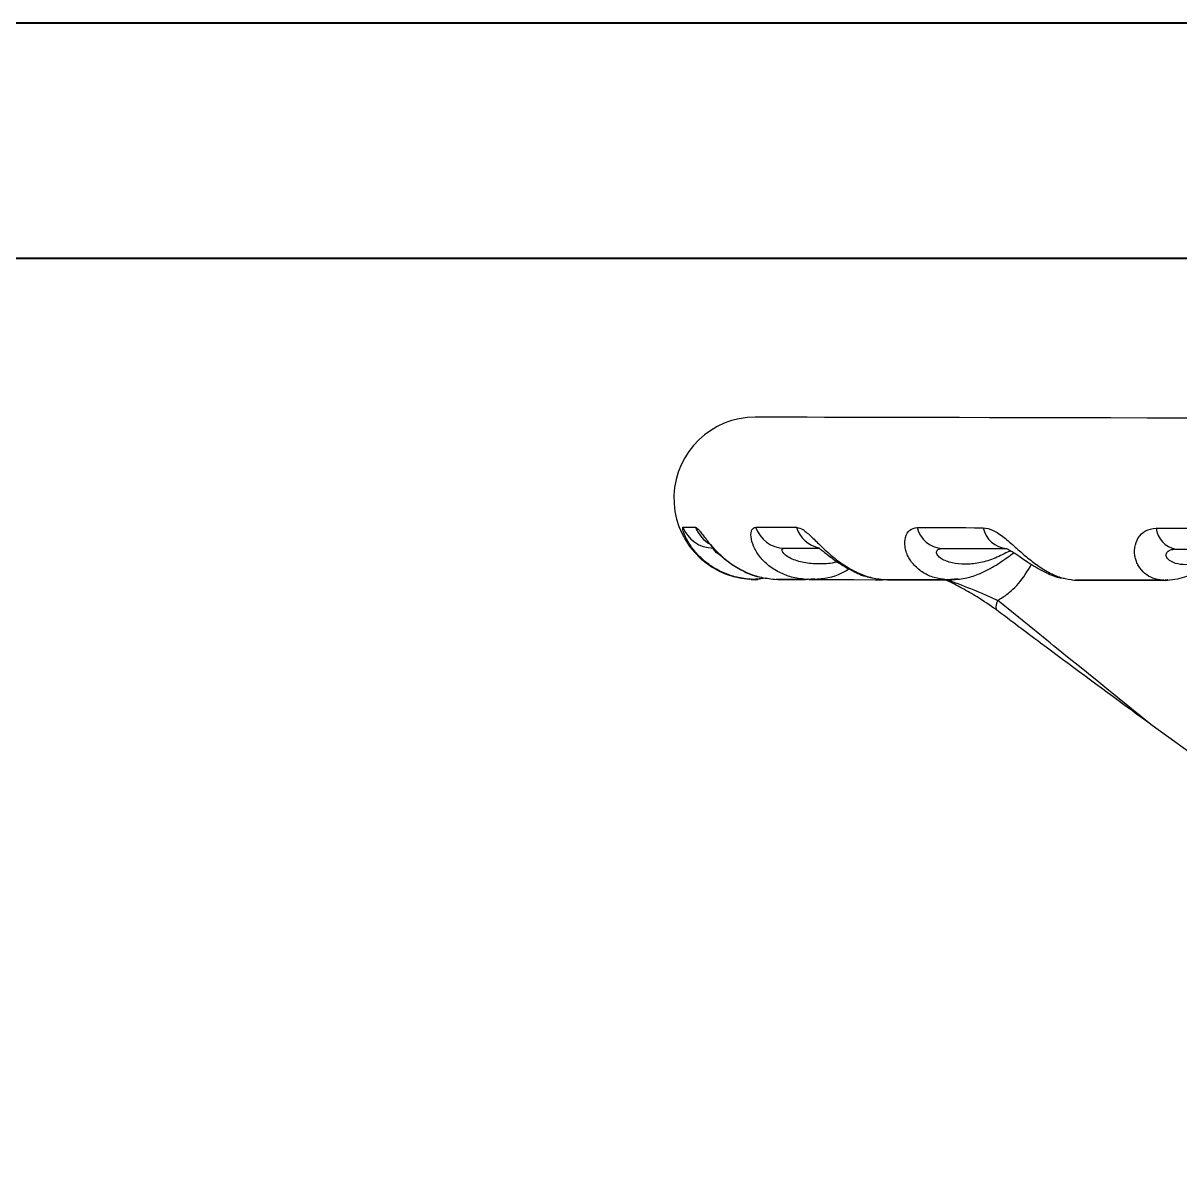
# Model space of a CAD drawing. Header units: millimetres. Extents: x 2016 to 4452, y 736 to 2459.
# Drawn here: x 2515.9 to 2658.5, y 2318.7 to 2459.3 of the extents above; entities that cross this region are included whole.
import ezdxf

# ---------------------------------------------------------------- set-up
doc = ezdxf.new("R2010")
doc.units = ezdxf.units.MM
doc.layers.add('AM_BOR', color=7, linetype='Continuous', lineweight=50)
doc.layers.add('粗实线', color=7, linetype='Continuous', lineweight=40)

# ---------------------------------------------------------------- blocks, each defined once
blk = doc.blocks.new('rA3')
at = {"layer": '粗实线'}
for p, q in [((753.384, 421.26), (333.384, 421.26)), ((748.384, 416.26), (358.384, 416.26))]:
    blk.add_line(p, q, dxfattribs=at)
blk = doc.blocks.new('图框')
at = {"layer": 'AM_BOR', "xscale": 5.80078125, "yscale": 5.80078125, "zscale": 5.80078125}
blk.add_blockref('rA3', (20358.18, 2244.14), dxfattribs=at)

msp = doc.modelspace()

# ---------------------------------------------------------------- linework, layer by layer
at = {"color": 7, "linetype": 'Continuous', "lineweight": 25}
for p, q in [((2609.771, 2394.555), (2614.016, 2394.545)), ((2629.23, 2394.513), (2637.198, 2394.496)), ((2637.119, 2394.496), (2637.177, 2394.496)), ((2658.045, 2394.451), (2668.527, 2394.429)), ((2605.485, 2390.724), (2605.532, 2390.724)), ((2605.532, 2390.724), (2605.633, 2390.784)), ((2605.659, 2390.725), (2605.618, 2390.725)), ((2605.734, 2390.711), (2605.633, 2390.784)), ((2605.734, 2390.711), (2605.686, 2390.712)), ((2607.622, 2390.869), (2605.734, 2390.711)), ((2605.966, 2390.713), (2606.262, 2390.736)), ((2606.219, 2390.698), (2607.415, 2390.902)), ((2612.409, 2390.703), (2612.708, 2390.769)), ((2613.49, 2390.776), (2612.616, 2390.692)), ((2612.616, 2390.692), (2612.708, 2390.769)), ((2612.788, 2390.684), (2612.992, 2390.683)), ((2622.63, 2390.663), (2622.951, 2390.662)), ((2629.765, 2390.661), (2630.248, 2390.731)), ((2631.118, 2390.788), (2629.956, 2390.651)), ((2629.956, 2390.651), (2630.248, 2390.731)), ((2645.268, 2390.664), (2645.5, 2390.625)), ((2656.405, 2390.601), (2657.041, 2390.673)), ((2691.397, 2346.382), (2655.108, 2372.713))]:
    msp.add_line(p, q, dxfattribs=at)
at = {"color": 7, "linetype": 'Continuous', "lineweight": 25, "flags": 128}
for points in [[(2660.942, 2410.582), (2655.351, 2410.594), (2650.009, 2410.605), (2644.929, 2410.616), (2640.12, 2410.626), (2635.595, 2410.636), (2631.363, 2410.645), (2627.433, 2410.653), (2623.816, 2410.661), (2620.517, 2410.668), (2617.546, 2410.674), (2614.909, 2410.68), (2612.611, 2410.685), (2610.658, 2410.689), (2609.054, 2410.692), (2607.802, 2410.695), (2606.907, 2410.697), (2606.368, 2410.698), (2606.189, 2410.698)], [(2659.989, 2410.582), (2654.49, 2410.594), (2649.236, 2410.606), (2644.241, 2410.616), (2639.515, 2410.626), (2635.067, 2410.636), (2630.909, 2410.645), (2627.049, 2410.653), (2623.495, 2410.661), (2620.256, 2410.668), (2617.338, 2410.674), (2614.749, 2410.68), (2612.493, 2410.684), (2610.575, 2410.689), (2609.001, 2410.692), (2607.773, 2410.695), (2606.893, 2410.697), (2606.365, 2410.698), (2606.189, 2410.698)], [(2597.269, 2397.158), (2597.403, 2397.158), (2597.554, 2397.157), (2597.722, 2397.157), (2597.907, 2397.156), (2598.11, 2397.156), (2598.329, 2397.156), (2598.566, 2397.155), (2598.82, 2397.154)], [(2606.246, 2397.138), (2606.817, 2397.137), (2607.404, 2397.136), (2608.008, 2397.135), (2608.627, 2397.133), (2609.263, 2397.132), (2609.915, 2397.131), (2610.582, 2397.129), (2611.266, 2397.128)], [(2626.144, 2397.096), (2627.113, 2397.094), (2628.097, 2397.091), (2629.095, 2397.089), (2630.106, 2397.087), (2631.132, 2397.085), (2632.171, 2397.083), (2633.224, 2397.08), (2634.291, 2397.078)], [(2655.607, 2397.033), (2656.909, 2397.03), (2658.222, 2397.027), (2659.546, 2397.024), (2660.88, 2397.021), (2662.226, 2397.018), (2663.582, 2397.015), (2664.949, 2397.013), (2666.325, 2397.01)], [(2606.154, 2390.698), (2606.168, 2390.698), (2606.195, 2390.698), (2606.234, 2390.698), (2606.283, 2390.698), (2606.344, 2390.698), (2606.415, 2390.698), (2606.497, 2390.697)], [(2609.204, 2390.691), (2609.596, 2390.691), (2610.012, 2390.69), (2610.451, 2390.689), (2610.913, 2390.688), (2611.398, 2390.687), (2611.906, 2390.686), (2612.406, 2390.685)], [(2612.909, 2390.684), (2613.866, 2390.682), (2615.989, 2390.677), (2618.361, 2390.672), (2620.977, 2390.667), (2621.89, 2390.665)], [(2622.489, 2390.664), (2623.833, 2390.661), (2626.925, 2390.654), (2629.958, 2390.648)], [(2645.86, 2390.613), (2646.222, 2390.612), (2646.585, 2390.611), (2646.95, 2390.61), (2647.316, 2390.61), (2647.684, 2390.609), (2648.053, 2390.608), (2648.423, 2390.607), (2648.795, 2390.606)], [(2648.795, 2390.606), (2649.755, 2390.604), (2650.725, 2390.602), (2651.703, 2390.6), (2652.69, 2390.598), (2653.686, 2390.596), (2654.691, 2390.594), (2655.704, 2390.592), (2656.726, 2390.589)]]:
    msp.add_lwpolyline(points, dxfattribs=at)
at = {"color": 7, "linetype": 'Continuous', "lineweight": 25}
for centre, radius, start, end in [((2606.167, 2400.698), 10, 89.87751, 266.08698), ((2601.003, 2398.563), 3.99, 200.62584, 269.83577), ((2602.552, 2398.543), 3.982, 200.40752, 242.70913), ((2609.841, 2398.346), 3.793, 198.57422, 268.9394), ((2614.822, 2398.256), 3.731, 197.60616, 258.75408), ((2629.445, 2397.905), 3.399, 193.76926, 266.38233), ((2637.478, 2397.739), 3.255, 191.71062, 265.05504), ((2658.527, 2397.347), 2.936, 186.15778, 260.55338), ((2606.167, 2400.698), 10, 267.23859, 269.87751), ((2606.412, 2481.721), 91.024, 269.83269, 269.88273), ((2637.782, 2387.222), 1.913, 152.36136, 187.28594)]:
    msp.add_arc(centre, radius, start, end, dxfattribs=at)
for points, knots in [([(2605.532, 2390.724), (2604.91, 2390.802), (2603.7, 2390.956), (2601.973, 2391.607), (2600.693, 2392.362), (2599.798, 2393.077), (2599.206, 2393.638), (2598.685, 2394.225), (2598.082, 2395.036), (2597.542, 2396.008), (2597.213, 2396.954), (2597.25, 2397.09), (2597.269, 2397.158)], [0, 0, 0, 0, 0.12815128, 0.24968425, 0.38014414, 0.44118834, 0.49971966, 0.56356941, 0.62458975, 0.74964254, 0.87500653, 1, 1, 1, 1]), ([(2598.82, 2397.154), (2598.94, 2397.089), (2599.118, 2396.992), (2599.526, 2396.464), (2599.888, 2395.982), (2600.322, 2395.419), (2600.815, 2394.825), (2601.381, 2394.209), (2602.193, 2393.423), (2603.13, 2392.681), (2604.17, 2392.036), (2605.276, 2391.477), (2606.75, 2390.936), (2607.959, 2390.789), (2608.579, 2390.713)], [0, 0, 0, 0, 0.1244726, 0.1859089, 0.2498878, 0.3111053, 0.3751889, 0.4362181, 0.5000981, 0.6195311, 0.6833816, 0.7502528, 0.8718565, 1, 1, 1, 1]), ([(2612.409, 2390.703), (2611.819, 2390.777), (2610.667, 2390.921), (2609.069, 2391.563), (2607.923, 2392.316), (2607.162, 2393.031), (2606.679, 2393.594), (2606.283, 2394.183), (2605.872, 2394.999), (2605.617, 2395.977), (2605.711, 2396.933), (2606.068, 2397.07), (2606.246, 2397.138)], [0, 0, 0, 0, 0.1280635, 0.2496605, 0.3801541, 0.4411983, 0.4997165, 0.5635714, 0.6245804, 0.7496419, 0.8750131, 1, 1, 1, 1]), ([(2611.266, 2397.128), (2611.539, 2397.061), (2611.947, 2396.962), (2612.616, 2396.429), (2613.149, 2395.942), (2613.729, 2395.374), (2614.338, 2394.775), (2614.995, 2394.155), (2615.893, 2393.366), (2616.873, 2392.622), (2617.919, 2391.979), (2619.009, 2391.422), (2620.427, 2390.888), (2621.556, 2390.75), (2622.135, 2390.679)], [0, 0, 0, 0, 0.1244778, 0.1858957, 0.249876, 0.3110978, 0.3752041, 0.4362225, 0.5001072, 0.6195243, 0.6833849, 0.7502763, 0.8719414, 1, 1, 1, 1]), ([(2629.765, 2390.661), (2629.245, 2390.73), (2628.232, 2390.866), (2626.873, 2391.5), (2625.942, 2392.25), (2625.367, 2392.965), (2625.029, 2393.529), (2624.785, 2394.12), (2624.597, 2394.94), (2624.646, 2395.925), (2625.162, 2396.889), (2625.817, 2397.027), (2626.144, 2397.096)], [0, 0, 0, 0, 0.12798414, 0.24964221, 0.38016298, 0.44120626, 0.49971221, 0.56357312, 0.62457328, 0.74964181, 0.87501882, 1, 1, 1, 1]), ([(2634.291, 2397.078), (2634.7, 2397.011), (2635.312, 2396.91), (2636.197, 2396.372), (2636.864, 2395.881), (2637.55, 2395.309), (2638.232, 2394.707), (2638.933, 2394.084), (2639.852, 2393.292), (2640.805, 2392.547), (2641.782, 2391.904), (2642.776, 2391.351), (2644.037, 2390.822), (2645.004, 2390.692), (2645.5, 2390.625)], [0, 0, 0, 0, 0.124482, 0.1858845, 0.2498661, 0.3110911, 0.3752157, 0.4362261, 0.5001158, 0.6195186, 0.6833865, 0.7502937, 0.8720137, 1, 1, 1, 1]), ([(2656.405, 2390.601), (2655.993, 2390.666), (2655.189, 2390.794), (2654.167, 2391.422), (2653.518, 2392.169), (2653.172, 2392.884), (2653.003, 2393.449), (2652.932, 2394.042), (2652.981, 2394.864), (2653.336, 2395.854), (2654.242, 2396.825), (2655.153, 2396.963), (2655.607, 2397.033)], [0, 0, 0, 0, 0.1279194, 0.2496295, 0.3801702, 0.4412122, 0.4997079, 0.5635745, 0.6245684, 0.7496421, 0.8750234, 1, 1, 1, 1]), ([(2600.735, 2394.935), (2600.732, 2394.935), (2600.697, 2394.937), (2600.769, 2394.837), (2600.95, 2394.615), (2601.273, 2394.27), (2601.885, 2393.672), (2602.918, 2392.78), (2604.594, 2391.776), (2605.936, 2391.118), (2606.712, 2391.018), (2606.724, 2391.016)], [0, 0, 0, 0, 0.0081114, 0.0768965, 0.1482933, 0.2252732, 0.308902, 0.5022082, 0.7321601, 0.9958891, 1, 1, 1, 1]), ([(2601.995, 2393.629), (2601.934, 2393.659), (2601.621, 2393.813), (2601.233, 2394.147), (2600.949, 2394.502), (2600.977, 2394.55), (2600.991, 2394.574)], [0, 0, 0, 0, 0.0737246, 0.3731715, 0.686422, 1, 1, 1, 1]), ([(2616.296, 2392.875), (2616.17, 2392.839), (2615.416, 2392.622), (2614.014, 2392.581), (2612.178, 2392.718), (2610.749, 2393.152), (2609.886, 2393.684), (2609.509, 2394.126), (2609.476, 2394.484), (2609.672, 2394.531), (2609.771, 2394.555)], [0, 0, 0, 0, 0.0384572, 0.2309424, 0.4234302, 0.6153121, 0.715823, 0.807692, 0.9037958, 1, 1, 1, 1]), ([(2613.992, 2394.631), (2613.989, 2394.628), (2613.98, 2394.622), (2614.183, 2394.471), (2614.629, 2394.119), (2615.326, 2393.565), (2616.597, 2392.624), (2618.204, 2391.702), (2619.711, 2391.04), (2620.455, 2390.952), (2620.562, 2390.94)], [0, 0, 0, 0, 0.0566036, 0.1417938, 0.2232337, 0.3716522, 0.4790812, 0.7518494, 0.9644763, 1, 1, 1, 1]), ([(2637.691, 2394.232), (2637.557, 2394.177), (2637.178, 2394.022), (2636.429, 2393.624), (2635.231, 2393.1), (2633.74, 2392.673), (2632.041, 2392.523), (2630.442, 2392.684), (2629.26, 2393.111), (2628.646, 2393.644), (2628.493, 2394.085), (2628.702, 2394.443), (2629.054, 2394.489), (2629.23, 2394.513)], [0, 0, 0, 0, 0.03766201, 0.10619711, 0.17487785, 0.31226406, 0.44993761, 0.58761295, 0.72485502, 0.79674458, 0.86245319, 0.93119068, 1, 1, 1, 1]), ([(2636.764, 2394.536), (2636.812, 2394.548), (2636.904, 2394.572), (2637.211, 2394.482), (2637.615, 2394.284), (2638.219, 2393.92), (2638.968, 2393.405), (2640.212, 2392.546), (2641.722, 2391.655), (2643.261, 2390.965), (2644.086, 2390.87), (2644.322, 2390.843)], [0, 0, 0, 0, 0.0795455, 0.1530718, 0.2224941, 0.2889953, 0.4105927, 0.4994512, 0.7335913, 0.9237047, 1, 1, 1, 1]), ([(2656.697, 2390.589), (2657.526, 2390.672), (2658.984, 2390.819), (2660.734, 2391.665), (2662.117, 2392.503), (2663.179, 2393.238), (2664.13, 2393.857), (2664.784, 2394.217), (2665.278, 2394.407), (2665.47, 2394.426), (2665.569, 2394.435)], [0, 0, 0, 0, 0.2415564, 0.4249346, 0.5252436, 0.6744027, 0.7537852, 0.8323048, 0.9129608, 1, 1, 1, 1]), ([(2665.587, 2394.435), (2665.323, 2394.412), (2664.797, 2394.366), (2663.92, 2394.014), (2663.027, 2393.573), (2661.894, 2393.04), (2660.615, 2392.616), (2659.228, 2392.464), (2657.978, 2392.625), (2657.123, 2393.052), (2656.801, 2393.583), (2656.881, 2394.024), (2657.319, 2394.382), (2657.803, 2394.428), (2658.045, 2394.451)], [0, 0, 0, 0, 0.0625989, 0.1249044, 0.1872263, 0.2496806, 0.3746119, 0.4998044, 0.6249986, 0.7497987, 0.815171, 0.8749227, 0.9374287, 1, 1, 1, 1]), ([(2630.193, 2390.646), (2630.815, 2390.684), (2631.987, 2390.755), (2633.6, 2391.272), (2634.966, 2391.913), (2636.156, 2392.632), (2637.216, 2393.379), (2637.805, 2393.8), (2638.081, 2393.998)], [0, 0, 0, 0, 0.2160598, 0.4068002, 0.5722695, 0.7235056, 0.870023, 1, 1, 1, 1]), ([(2612.976, 2390.683), (2614.179, 2390.772), (2615.889, 2390.899), (2617.345, 2391.757), (2617.777, 2392.012)], [0, 0, 0, 0, 0.7035476, 1, 1, 1, 1]), ([(2636.087, 2388.109), (2636.39, 2388.295), (2636.958, 2388.643), (2637.81, 2389.34), (2639.014, 2390.489), (2639.754, 2391.724), (2640.26, 2392.568)], [0, 0, 0, 0, 0.18369133, 0.34422859, 0.55221589, 1, 1, 1, 1]), ([(2608.579, 2390.713), (2609.124, 2390.712), (2610.215, 2390.709), (2611.677, 2390.705), (2612.409, 2390.703)], [0, 0, 0, 0, 0.4994057, 1, 1, 1, 1]), ([(2612.616, 2390.692), (2611.887, 2390.693), (2610.426, 2390.697), (2609.335, 2390.7), (2608.789, 2390.701)], [0, 0, 0, 0, 0.4994071, 1, 1, 1, 1]), ([(2622.135, 2390.679), (2623.321, 2390.676), (2625.698, 2390.671), (2628.408, 2390.664), (2629.765, 2390.661)], [0, 0, 0, 0, 0.4994067, 1, 1, 1, 1]), ([(2629.956, 2390.651), (2628.604, 2390.654), (2626.021, 2390.66), (2623.755, 2390.665), (2622.675, 2390.668)], [0, 0, 0, 0, 0.523527, 1, 1, 1, 1]), ([(2635.885, 2386.979), (2635.133, 2387.503), (2633.848, 2388.399), (2631.712, 2389.608), (2630.433, 2390.266), (2629.815, 2390.584)], [0, 0, 0, 0, 0.4211571, 0.7205143, 1, 1, 1, 1]), ([(2629.968, 2390.65), (2631.038, 2390.237), (2632.657, 2389.612), (2634.439, 2388.886), (2635.287, 2388.504), (2635.694, 2388.309), (2635.906, 2388.202), (2636.014, 2388.148), (2636.068, 2388.12), (2636.082, 2388.113), (2636.086, 2388.11), (2636.087, 2388.11), (2636.087, 2388.109), (2636.087, 2388.109)], [0, 0, 0, 0, 0.49197562, 0.74489765, 0.87175356, 0.93563258, 0.96773802, 0.99159295, 0.99772437, 0.99934206, 0.99978984, 0.99992413, 1, 1, 1, 1]), ([(2645.5, 2390.625), (2647.247, 2390.621), (2650.745, 2390.613), (2654.517, 2390.605), (2656.405, 2390.601)], [0, 0, 0, 0, 0.4994076, 1, 1, 1, 1]), ([(2656.563, 2390.592), (2654.683, 2390.596), (2650.918, 2390.605), (2647.427, 2390.612), (2645.679, 2390.616)], [0, 0, 0, 0, 0.4994087, 1, 1, 1, 1]), ([(2656.563, 2390.592), (2656.717, 2390.603), (2656.9, 2390.615), (2657.021, 2390.665), (2657.041, 2390.673)], [0, 0, 0, 0, 0.8392278, 1, 1, 1, 1]), ([(2655.108, 2372.713), (2651.065, 2375.983), (2644.724, 2381.112), (2638.385, 2386.248), (2636.087, 2388.109)], [0, 0, 0, 0, 0.6374709, 1, 1, 1, 1]), ([(2655.108, 2372.713), (2654.183, 2373.389), (2649.56, 2376.771), (2643.11, 2381.53), (2637.707, 2385.605), (2635.885, 2386.979)], [0, 0, 0, 0, 0.14213623, 0.71070448, 1, 1, 1, 1])]:
    msp.add_open_spline(points, degree=3, knots=knots, dxfattribs=at)
for points in [[(2627.46, 2233.917), (2627.984, 2237.569), (2629.032, 2244.872), (2632.152, 2255.515), (2636.36, 2265.758), (2641.715, 2275.459), (2648.12, 2284.498), (2655.501, 2292.76), (2663.763, 2300.142), (2672.802, 2306.546), (2682.503, 2311.902), (2692.746, 2316.11), (2703.389, 2319.229), (2710.692, 2320.277), (2714.344, 2320.801)], [(2627.662, 2240.46), (2628.349, 2243.754), (2629.722, 2250.343), (2633.042, 2259.895), (2637.246, 2269.078), (2642.382, 2277.781), (2648.371, 2285.918), (2655.159, 2293.403), (2662.672, 2300.158), (2670.834, 2306.113), (2679.559, 2311.211), (2688.761, 2315.376), (2698.327, 2318.655), (2704.921, 2320), (2708.218, 2320.672)]]:
    msp.add_open_spline(points, degree=3, dxfattribs=at)

# ---------------------------------------------------------------- block references
at = {"layer": '粗实线', "linetype": 'ByBlock'}
msp.add_blockref('图框', (-20276.401, -2228.508), dxfattribs=at)

doc.saveas('drawing.dxf')
